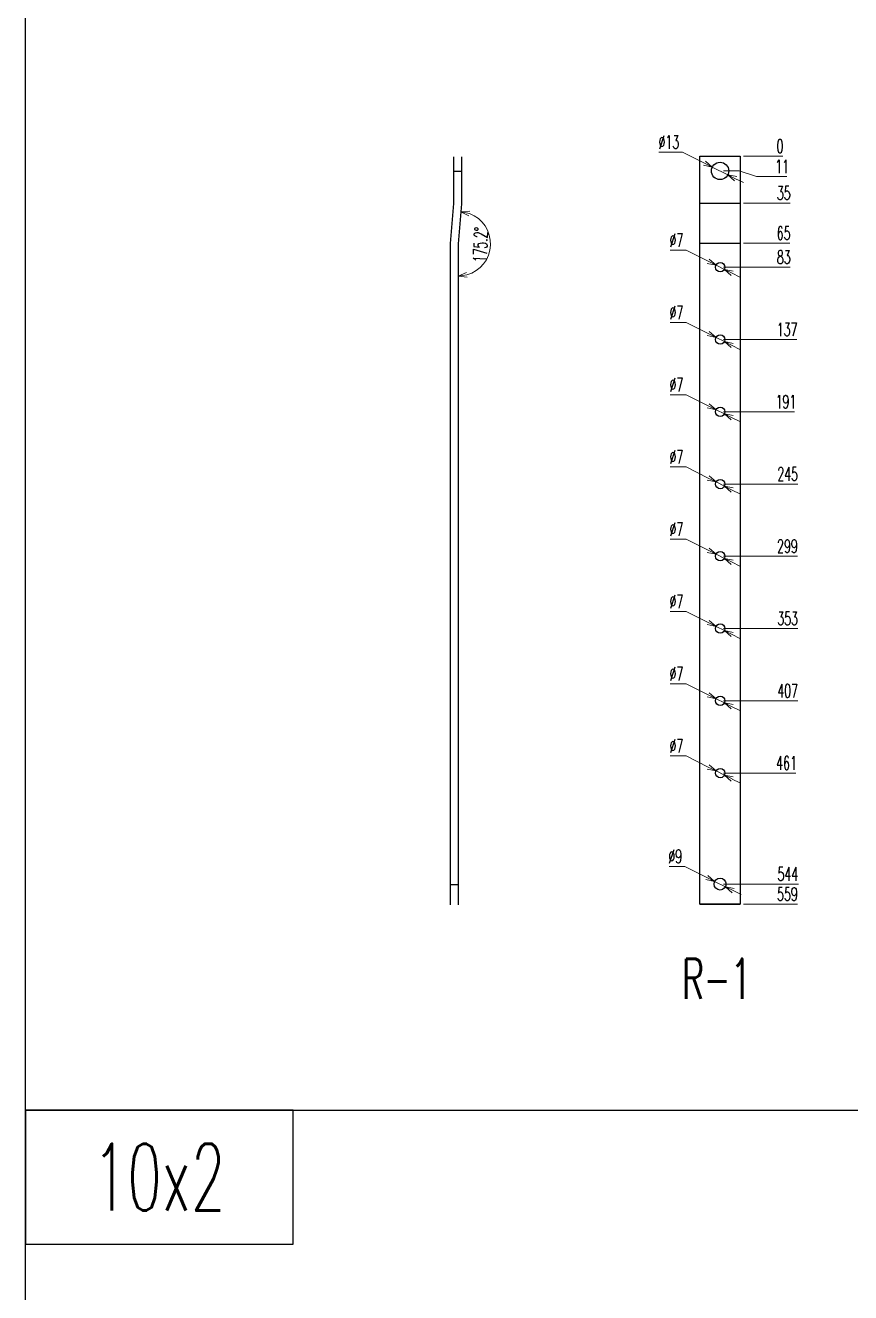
# Model space of a CAD drawing. Header units: millimetres. Extents: x 28713 to 59118, y -54378 to -19615.
# Drawn here: x 37481 to 38097, y -41258 to -40311 of the extents above; entities that cross this region are included whole.
import ezdxf
from ezdxf.enums import TextEntityAlignment as Align

# ---------------------------------------------------------------- set-up
doc = ezdxf.new("R2010")
doc.units = ezdxf.units.MM
doc.header["$LTSCALE"] = 3
doc.layers.add('@.VISIBLE', color=7, linetype='Continuous')
doc.styles.add('Ann_w01', font='romans.shx', dxfattribs={"width": 0.6, "bigfont": 'chineset.shx'})
doc.dimstyles.new('Dim 01_SC05', dxfattribs={"dimscale": 5, "dimtxt": 2, "dimasz": 1.3, "dimexe": 0.5, "dimexo": 0.5, "dimgap": 0.5, "dimtad": 1, "dimtoh": 1, "dimdec": 1, "dimzin": 12, "dimdsep": 46, "dimtxsty": 'Ann_w01', "dimblk": 'OPEN30', "dimcen": 1.5, "dimclrd": 6, "dimclre": 6, "dimclrt": 3, "dimadec": 1, "dimazin": 3, "dimtm": 1e-09, "dimtfac": 1, "dimtdec": 1, "dimtmove": 0, "dimatfit": 3, "dimldrblk": 'OPEN30', "dimfxl": 1, "dimtolj": 1, "dimlwd": 20, "dimlwe": 20, "dimarcsym": 0})

# ---------------------------------------------------------------- blocks, each defined once
blk = doc.blocks.new('*D1068')
at = {"color": 6, "lineweight": 20, "transparency": 16777216}
blk.add_line((38017.35, -40967.8), (38057.77, -40967.8), dxfattribs=at)
at = {"layer": 'Defpoints', "color": 0, "transparency": 16777216}
for p in [(37999.85, -40408.8), (38014.85, -40967.8), (38040.13, -40967.8)]:
    blk.add_point(p, dxfattribs=at)
at = {"color": 3, "transparency": 16777216, "insert": (38050.2, -40960.3), "char_height": 10, "attachment_point": 5, "style": 'Ann_w01'}
blk.add_mtext('\\A1;559', dxfattribs=at)
blk = doc.blocks.new('_Open30')
at = {"color": 0, "linetype": 'ByBlock', "lineweight": -2}
for p, q in [((-1, 0.27), (0, 0)), ((0, 0), (-1, -0.27)), ((0, 0), (-1, 0))]:
    blk.add_line(p, q, dxfattribs=at)
blk = doc.blocks.new('*D1069')
at = {"color": 6, "lineweight": 20, "transparency": 16777216}
blk.add_line((38002.35, -40952.8), (38058.34, -40952.8), dxfattribs=at)
at = {"layer": 'Defpoints', "color": 0, "transparency": 16777216}
for p in [(37999.85, -40408.8), (37999.85, -40952.8), (38040.13, -40952.8)]:
    blk.add_point(p, dxfattribs=at)
at = {"color": 3, "transparency": 16777216, "insert": (38050.48, -40945.3), "char_height": 10, "attachment_point": 5, "style": 'Ann_w01'}
blk.add_mtext('\\A1;544', dxfattribs=at)
blk = doc.blocks.new('*D1070')
at = {"color": 6, "lineweight": 20, "transparency": 16777216}
blk.add_line((38002.46, -40869.82), (38056.34, -40869.82), dxfattribs=at)
at = {"layer": 'Defpoints', "color": 0, "transparency": 16777216}
for p in [(37999.85, -40408.8), (37999.96, -40869.82), (38040.13, -40869.82)]:
    blk.add_point(p, dxfattribs=at)
at = {"color": 3, "transparency": 16777216, "insert": (38049.48, -40862.32), "char_height": 10, "attachment_point": 5, "style": 'Ann_w01'}
blk.add_mtext('\\A1;461', dxfattribs=at)
blk = doc.blocks.new('*D1071')
at = {"color": 6, "lineweight": 20, "transparency": 16777216}
blk.add_line((38002.46, -40815.82), (38058.06, -40815.82), dxfattribs=at)
at = {"layer": 'Defpoints', "color": 0, "transparency": 16777216}
for p in [(37999.85, -40408.8), (37999.96, -40815.82), (38040.13, -40815.82)]:
    blk.add_point(p, dxfattribs=at)
at = {"color": 3, "transparency": 16777216, "insert": (38050.34, -40808.32), "char_height": 10, "attachment_point": 5, "style": 'Ann_w01'}
blk.add_mtext('\\A1;407', dxfattribs=at)
blk = doc.blocks.new('*D1072')
at = {"color": 6, "lineweight": 20, "transparency": 16777216}
blk.add_line((38002.46, -40761.82), (38058.06, -40761.82), dxfattribs=at)
at = {"layer": 'Defpoints', "color": 0, "transparency": 16777216}
for p in [(37999.85, -40408.8), (37999.96, -40761.82), (38040.13, -40761.82)]:
    blk.add_point(p, dxfattribs=at)
at = {"color": 3, "transparency": 16777216, "insert": (38050.34, -40754.32), "char_height": 10, "attachment_point": 5, "style": 'Ann_w01'}
blk.add_mtext('\\A1;353', dxfattribs=at)
blk = doc.blocks.new('*D1073')
at = {"color": 6, "lineweight": 20, "transparency": 16777216}
blk.add_line((38002.46, -40707.82), (38057.77, -40707.82), dxfattribs=at)
at = {"layer": 'Defpoints', "color": 0, "transparency": 16777216}
for p in [(37999.85, -40408.8), (37999.96, -40707.82), (38040.13, -40707.82)]:
    blk.add_point(p, dxfattribs=at)
at = {"color": 3, "transparency": 16777216, "insert": (38050.2, -40700.32), "char_height": 10, "attachment_point": 5, "style": 'Ann_w01'}
blk.add_mtext('\\A1;299', dxfattribs=at)
blk = doc.blocks.new('*D1074')
at = {"color": 6, "lineweight": 20, "transparency": 16777216}
blk.add_line((38002.46, -40653.82), (38058.06, -40653.82), dxfattribs=at)
at = {"layer": 'Defpoints', "color": 0, "transparency": 16777216}
for p in [(37999.85, -40408.8), (37999.96, -40653.82), (38040.13, -40653.82)]:
    blk.add_point(p, dxfattribs=at)
at = {"color": 3, "transparency": 16777216, "insert": (38050.34, -40646.32), "char_height": 10, "attachment_point": 5, "style": 'Ann_w01'}
blk.add_mtext('\\A1;245', dxfattribs=at)
blk = doc.blocks.new('*D1075')
at = {"color": 6, "lineweight": 20, "transparency": 16777216}
blk.add_line((38002.46, -40599.82), (38055.48, -40599.82), dxfattribs=at)
at = {"layer": 'Defpoints', "color": 0, "transparency": 16777216}
for p in [(37999.85, -40408.8), (37999.96, -40599.82), (38040.13, -40599.82)]:
    blk.add_point(p, dxfattribs=at)
at = {"color": 3, "transparency": 16777216, "insert": (38049.06, -40592.32), "char_height": 10, "attachment_point": 5, "style": 'Ann_w01'}
blk.add_mtext('\\A1;191', dxfattribs=at)
blk = doc.blocks.new('*D1076')
at = {"color": 6, "lineweight": 20, "transparency": 16777216}
blk.add_line((38002.46, -40545.82), (38057.2, -40545.82), dxfattribs=at)
at = {"layer": 'Defpoints', "color": 0, "transparency": 16777216}
for p in [(37999.85, -40408.8), (37999.96, -40545.82), (38040.13, -40545.82)]:
    blk.add_point(p, dxfattribs=at)
at = {"color": 3, "transparency": 16777216, "insert": (38049.91, -40538.32), "char_height": 10, "attachment_point": 5, "style": 'Ann_w01'}
blk.add_mtext('\\A1;137', dxfattribs=at)
blk = doc.blocks.new('*D1077')
at = {"color": 6, "lineweight": 20, "transparency": 16777216}
blk.add_line((38002.46, -40491.82), (38052.34, -40491.82), dxfattribs=at)
at = {"layer": 'Defpoints', "color": 0, "transparency": 16777216}
for p in [(37999.85, -40408.8), (37999.96, -40491.82), (38040.13, -40491.82)]:
    blk.add_point(p, dxfattribs=at)
at = {"color": 3, "transparency": 16777216, "insert": (38047.48, -40484.32), "char_height": 10, "attachment_point": 5, "style": 'Ann_w01'}
blk.add_mtext('\\A1;83', dxfattribs=at)
blk = doc.blocks.new('*D1078')
at = {"color": 6, "lineweight": 20, "transparency": 16777216}
blk.add_line((38017.35, -40473.8), (38052.06, -40473.8), dxfattribs=at)
at = {"layer": 'Defpoints', "color": 0, "transparency": 16777216}
for p in [(37999.85, -40408.8), (38014.85, -40473.8), (38040.13, -40473.8)]:
    blk.add_point(p, dxfattribs=at)
at = {"color": 3, "transparency": 16777216, "insert": (38047.34, -40466.3), "char_height": 10, "attachment_point": 5, "style": 'Ann_w01'}
blk.add_mtext('\\A1;65', dxfattribs=at)
blk = doc.blocks.new('*D1079')
at = {"color": 6, "lineweight": 20, "transparency": 16777216}
blk.add_line((38017.35, -40443.8), (38052.34, -40443.8), dxfattribs=at)
at = {"layer": 'Defpoints', "color": 0, "transparency": 16777216}
for p in [(37999.85, -40408.8), (38014.85, -40443.8), (38040.13, -40443.8)]:
    blk.add_point(p, dxfattribs=at)
at = {"color": 3, "transparency": 16777216, "insert": (38047.48, -40436.3), "char_height": 10, "attachment_point": 5, "style": 'Ann_w01'}
blk.add_mtext('\\A1;35', dxfattribs=at)
blk = doc.blocks.new('*D1080')
at = {"color": 6, "lineweight": 20, "transparency": 16777216}
for p, q in [((38002.35, -40419.8), (38014.13, -40419.8)), ((38014.13, -40419.8), (38027.13, -40424.08)), ((38027.13, -40424.08), (38049.77, -40424.08))]:
    blk.add_line(p, q, dxfattribs=at)
at = {"layer": 'Defpoints', "color": 0, "transparency": 16777216}
for p in [(37999.85, -40408.8), (37999.85, -40419.8), (38040.13, -40424.08)]:
    blk.add_point(p, dxfattribs=at)
at = {"color": 3, "transparency": 16777216, "insert": (38046.2, -40416.58), "char_height": 10, "attachment_point": 5, "style": 'Ann_w01'}
blk.add_mtext('\\A1;11', dxfattribs=at)
blk = doc.blocks.new('*D1081')
at = {"color": 6, "lineweight": 20, "transparency": 16777216}
blk.add_line((38017.35, -40408.8), (38046.63, -40408.8), dxfattribs=at)
at = {"layer": 'Defpoints', "color": 0, "transparency": 16777216}
for p in [(37999.85, -40408.8), (38014.85, -40408.8), (38040.13, -40408.8)]:
    blk.add_point(p, dxfattribs=at)
at = {"color": 3, "transparency": 16777216, "insert": (38044.63, -40401.3), "char_height": 10, "attachment_point": 5, "style": 'Ann_w01'}
blk.add_mtext('\\A1;0', dxfattribs=at)
blk = doc.blocks.new('*D1126')
at = {"color": 6, "lineweight": 20, "transparency": 16777216}
for p, q in [((37962.55, -40857.07), (37974.48, -40857.07)), ((37974.48, -40857.07), (37991.02, -40865.34)), ((38003.09, -40871.38), (37996.83, -40868.25)), ((38008.91, -40874.29), (38014.72, -40877.2))]:
    blk.add_line(p, q, dxfattribs=at)
at = {"layer": 'Defpoints', "color": 0, "transparency": 16777216}
for p in [(37996.83, -40868.25), (38003.09, -40871.38)]:
    blk.add_point(p, dxfattribs=at)
at = {"color": 6, "lineweight": 20, "transparency": 16777216, "xscale": 6.5, "yscale": 6.5, "zscale": 6.5}
for p, rotation in [((37996.83, -40868.25), 333.4206210393482), ((38003.09, -40871.38), 153.4206210393482)]:
    blk.add_blockref('_Open30', p, dxfattribs=dict(at, rotation=rotation))
at = {"color": 3, "transparency": 16777216, "insert": (37967.26, -40849.57), "char_height": 10, "attachment_point": 5, "style": 'Ann_w01'}
blk.add_mtext('\\A1;∅7', dxfattribs=at)
blk = doc.blocks.new('*D1127')
at = {"color": 6, "lineweight": 20, "transparency": 16777216}
for p, q in [((37962.55, -40803.07), (37974.48, -40803.07)), ((37974.48, -40803.07), (37991.02, -40811.34)), ((38003.09, -40817.38), (37996.83, -40814.25)), ((38008.91, -40820.29), (38014.72, -40823.2))]:
    blk.add_line(p, q, dxfattribs=at)
at = {"layer": 'Defpoints', "color": 0, "transparency": 16777216}
for p in [(37996.83, -40814.25), (38003.09, -40817.38)]:
    blk.add_point(p, dxfattribs=at)
at = {"color": 6, "lineweight": 20, "transparency": 16777216, "xscale": 6.5, "yscale": 6.5, "zscale": 6.5}
for p, rotation in [((37996.83, -40814.25), 333.4206210391883), ((38003.09, -40817.38), 153.4206210391884)]:
    blk.add_blockref('_Open30', p, dxfattribs=dict(at, rotation=rotation))
at = {"color": 3, "transparency": 16777216, "insert": (37967.26, -40795.57), "char_height": 10, "attachment_point": 5, "style": 'Ann_w01'}
blk.add_mtext('\\A1;∅7', dxfattribs=at)
blk = doc.blocks.new('*D1128')
at = {"color": 6, "lineweight": 20, "transparency": 16777216}
for p, q in [((37962.55, -40749.07), (37974.48, -40749.07)), ((37974.48, -40749.07), (37991.02, -40757.34)), ((38003.09, -40763.38), (37996.83, -40760.25)), ((38008.91, -40766.29), (38014.72, -40769.2))]:
    blk.add_line(p, q, dxfattribs=at)
at = {"layer": 'Defpoints', "color": 0, "transparency": 16777216}
for p in [(37996.83, -40760.25), (38003.09, -40763.38)]:
    blk.add_point(p, dxfattribs=at)
at = {"color": 6, "lineweight": 20, "transparency": 16777216, "xscale": 6.5, "yscale": 6.5, "zscale": 6.5}
for p, rotation in [((37996.83, -40760.25), 333.420621039215), ((38003.09, -40763.38), 153.420621039215)]:
    blk.add_blockref('_Open30', p, dxfattribs=dict(at, rotation=rotation))
at = {"color": 3, "transparency": 16777216, "insert": (37967.26, -40741.57), "char_height": 10, "attachment_point": 5, "style": 'Ann_w01'}
blk.add_mtext('\\A1;∅7', dxfattribs=at)
blk = doc.blocks.new('*D1129')
at = {"color": 6, "lineweight": 20, "transparency": 16777216}
for p, q in [((37962.55, -40695.07), (37974.48, -40695.07)), ((37974.48, -40695.07), (37991.02, -40703.34)), ((38003.09, -40709.38), (37996.83, -40706.25)), ((38008.91, -40712.29), (38014.72, -40715.2))]:
    blk.add_line(p, q, dxfattribs=at)
at = {"layer": 'Defpoints', "color": 0, "transparency": 16777216}
for p in [(37996.83, -40706.25), (38003.09, -40709.38)]:
    blk.add_point(p, dxfattribs=at)
at = {"color": 6, "lineweight": 20, "transparency": 16777216, "xscale": 6.5, "yscale": 6.5, "zscale": 6.5}
for p, rotation in [((37996.83, -40706.25), 333.4206210392151), ((38003.09, -40709.38), 153.4206210392151)]:
    blk.add_blockref('_Open30', p, dxfattribs=dict(at, rotation=rotation))
at = {"color": 3, "transparency": 16777216, "insert": (37967.26, -40687.57), "char_height": 10, "attachment_point": 5, "style": 'Ann_w01'}
blk.add_mtext('\\A1;∅7', dxfattribs=at)
blk = doc.blocks.new('*D1130')
at = {"color": 6, "lineweight": 20, "transparency": 16777216}
for p, q in [((37962.55, -40641.07), (37974.48, -40641.07)), ((37974.48, -40641.07), (37991.02, -40649.34)), ((38003.09, -40655.38), (37996.83, -40652.25)), ((38008.91, -40658.29), (38014.72, -40661.2))]:
    blk.add_line(p, q, dxfattribs=at)
at = {"layer": 'Defpoints', "color": 0, "transparency": 16777216}
for p in [(37996.83, -40652.25), (38003.09, -40655.38)]:
    blk.add_point(p, dxfattribs=at)
at = {"color": 6, "lineweight": 20, "transparency": 16777216, "xscale": 6.5, "yscale": 6.5, "zscale": 6.5}
for p, rotation in [((37996.83, -40652.25), 333.4206210391351), ((38003.09, -40655.38), 153.4206210391351)]:
    blk.add_blockref('_Open30', p, dxfattribs=dict(at, rotation=rotation))
at = {"color": 3, "transparency": 16777216, "insert": (37967.26, -40633.57), "char_height": 10, "attachment_point": 5, "style": 'Ann_w01'}
blk.add_mtext('\\A1;∅7', dxfattribs=at)
blk = doc.blocks.new('*D1131')
at = {"color": 6, "lineweight": 20, "transparency": 16777216}
for p, q in [((37962.55, -40587.07), (37974.48, -40587.07)), ((37974.48, -40587.07), (37991.02, -40595.34)), ((38003.09, -40601.38), (37996.83, -40598.25)), ((38008.91, -40604.29), (38014.72, -40607.2))]:
    blk.add_line(p, q, dxfattribs=at)
at = {"layer": 'Defpoints', "color": 0, "transparency": 16777216}
for p in [(37996.83, -40598.25), (38003.09, -40601.38)]:
    blk.add_point(p, dxfattribs=at)
at = {"color": 6, "lineweight": 20, "transparency": 16777216, "xscale": 6.5, "yscale": 6.5, "zscale": 6.5}
for p, rotation in [((37996.83, -40598.25), 333.4206210391883), ((38003.09, -40601.38), 153.4206210391884)]:
    blk.add_blockref('_Open30', p, dxfattribs=dict(at, rotation=rotation))
at = {"color": 3, "transparency": 16777216, "insert": (37967.26, -40579.57), "char_height": 10, "attachment_point": 5, "style": 'Ann_w01'}
blk.add_mtext('\\A1;∅7', dxfattribs=at)
blk = doc.blocks.new('*D1132')
at = {"color": 6, "lineweight": 20, "transparency": 16777216}
for p, q in [((37962.55, -40533.07), (37974.48, -40533.07)), ((37974.48, -40533.07), (37991.02, -40541.34)), ((38003.09, -40547.38), (37996.83, -40544.25)), ((38008.91, -40550.29), (38014.72, -40553.2))]:
    blk.add_line(p, q, dxfattribs=at)
at = {"layer": 'Defpoints', "color": 0, "transparency": 16777216}
for p in [(37996.83, -40544.25), (38003.09, -40547.38)]:
    blk.add_point(p, dxfattribs=at)
at = {"color": 6, "lineweight": 20, "transparency": 16777216, "xscale": 6.5, "yscale": 6.5, "zscale": 6.5}
for p, rotation in [((37996.83, -40544.25), 333.4206210391883), ((38003.09, -40547.38), 153.4206210391883)]:
    blk.add_blockref('_Open30', p, dxfattribs=dict(at, rotation=rotation))
at = {"color": 3, "transparency": 16777216, "insert": (37967.26, -40525.57), "char_height": 10, "attachment_point": 5, "style": 'Ann_w01'}
blk.add_mtext('\\A1;∅7', dxfattribs=at)
blk = doc.blocks.new('*D1133')
at = {"color": 6, "lineweight": 20, "transparency": 16777216}
for p, q in [((37962.55, -40479.07), (37974.48, -40479.07)), ((37974.48, -40479.07), (37991.02, -40487.34)), ((38003.09, -40493.38), (37996.83, -40490.25)), ((38008.91, -40496.29), (38014.72, -40499.2))]:
    blk.add_line(p, q, dxfattribs=at)
at = {"layer": 'Defpoints', "color": 0, "transparency": 16777216}
for p in [(37996.83, -40490.25), (38003.09, -40493.38)]:
    blk.add_point(p, dxfattribs=at)
at = {"color": 6, "lineweight": 20, "transparency": 16777216, "xscale": 6.5, "yscale": 6.5, "zscale": 6.5}
for p, rotation in [((37996.83, -40490.25), 333.4206210390019), ((38003.09, -40493.38), 153.4206210390019)]:
    blk.add_blockref('_Open30', p, dxfattribs=dict(at, rotation=rotation))
at = {"color": 3, "transparency": 16777216, "insert": (37967.26, -40471.57), "char_height": 10, "attachment_point": 5, "style": 'Ann_w01'}
blk.add_mtext('\\A1;∅7', dxfattribs=at)
blk = doc.blocks.new('*D1138')
at = {"color": 6, "lineweight": 20, "transparency": 16777216}
for p, q in [((37954.03, -40405.71), (37971.68, -40405.71)), ((37971.68, -40405.71), (37988.22, -40413.98)), ((38005.66, -40422.71), (37994.03, -40416.89)), ((38011.47, -40425.62), (38017.29, -40428.53))]:
    blk.add_line(p, q, dxfattribs=at)
at = {"layer": 'Defpoints', "color": 0, "transparency": 16777216}
for p in [(37994.03, -40416.89), (38005.66, -40422.71)]:
    blk.add_point(p, dxfattribs=at)
at = {"color": 6, "lineweight": 20, "transparency": 16777216, "xscale": 6.5, "yscale": 6.5, "zscale": 6.5}
for p, rotation in [((37994.03, -40416.89), 333.4206210391924), ((38005.66, -40422.71), 153.4206210391924)]:
    blk.add_blockref('_Open30', p, dxfattribs=dict(at, rotation=rotation))
at = {"color": 3, "transparency": 16777216, "insert": (37961.6, -40398.21), "char_height": 10, "attachment_point": 5, "style": 'Ann_w01'}
blk.add_mtext('\\A1;∅13', dxfattribs=at)
blk = doc.blocks.new('*D1139')
at = {"color": 6, "lineweight": 20, "transparency": 16777216}
for p, q in [((37961.82, -40939.6), (37973.46, -40939.6)), ((37973.46, -40939.6), (37990.01, -40947.88)), ((38003.87, -40954.81), (37995.82, -40950.79)), ((38009.68, -40957.72), (38015.5, -40960.63))]:
    blk.add_line(p, q, dxfattribs=at)
at = {"layer": 'Defpoints', "color": 0, "transparency": 16777216}
for p in [(37995.82, -40950.79), (38003.87, -40954.81)]:
    blk.add_point(p, dxfattribs=at)
at = {"color": 6, "lineweight": 20, "transparency": 16777216, "xscale": 6.5, "yscale": 6.5, "zscale": 6.5}
for p, rotation in [((37995.82, -40950.79), 333.4206210392179), ((38003.87, -40954.81), 153.4206210392179)]:
    blk.add_blockref('_Open30', p, dxfattribs=dict(at, rotation=rotation))
at = {"color": 3, "transparency": 16777216, "insert": (37966.39, -40932.1), "char_height": 10, "attachment_point": 5, "style": 'Ann_w01'}
blk.add_mtext('\\A1;∅9', dxfattribs=at)
blk = doc.blocks.new('*D1385')
at = {"color": 6, "lineweight": 20, "transparency": 16777216}
blk.add_arc((37804.31, -40474.3), 24.1, 285.49772, 69.70407, dxfattribs=at)
at = {"layer": 'Defpoints', "color": 0, "transparency": 16777216}
for p in [(37806.81, -40444.51), (37804.31, -40474.3), (37804.31, -40474.3), (37824.84, -40486.93), (37804.31, -40968.26)]:
    blk.add_point(p, dxfattribs=at)
at = {"color": 6, "lineweight": 20, "transparency": 16777216, "xscale": 6.5, "yscale": 6.5, "zscale": 6.5}
for p, rotation in [((37806.32, -40450.28), 167.4529348980558), ((37804.31, -40498.4), 187.7488607253233)]:
    blk.add_blockref('_Open30', p, dxfattribs=dict(at, rotation=rotation))
at = {"color": 3, "transparency": 16777216, "insert": (37820.9, -40474.99), "char_height": 10, "attachment_point": 5, "rotation": 87.6009, "style": 'Ann_w01'}
blk.add_mtext('\\A1;175.2°', dxfattribs=at)

msp = doc.modelspace()

# ---------------------------------------------------------------- linework, layer by layer
at = {"color": 1}
for p, q in [((37806.81, -40420.26), (37800.81, -40420.26)), ((37798.31, -40953.26), (37804.31, -40953.26))]:
    msp.add_line(p, q, dxfattribs=at)
msp.add_line((37480.91, -41121.86), (40185.4, -41121.86))
for points in [[(37480.91, -39363.81), (40185.4, -39363.81), (40185.4, -42362.55), (37480.91, -42362.55)], [(37480.91, -41221.86), (37680.91, -41221.86), (37680.91, -41121.86), (37480.91, -41121.86)]]:
    msp.add_lwpolyline(points, close=True)
for points in [[(37800.81, -40409.26), (37800.81, -40444.26), (37798.31, -40474.04), (37798.31, -40968.26)], [(37806.81, -40409.26), (37806.81, -40444.51), (37804.31, -40474.3), (37804.31, -40968.26)]]:
    msp.add_lwpolyline(points, dxfattribs=at)
at = {"layer": '@.VISIBLE', "color": 1}
msp.add_line((37984.85, -40967.8), (38014.85, -40967.8), dxfattribs=at)
for points in [[(37984.85, -40967.8), (37984.85, -40408.8), (38014.85, -40408.8), (38014.85, -40967.8)], [(37984.85, -40967.8), (37984.85, -40443.8), (38014.85, -40443.8), (38014.85, -40967.8)], [(37984.85, -40967.8), (37984.85, -40473.8), (38014.85, -40473.8), (38014.85, -40967.8)]]:
    msp.add_lwpolyline(points, close=True, dxfattribs=at)
for centre, radius in [((37999.85, -40419.8), 6.5), ((37999.96, -40491.82), 3.5), ((37999.96, -40545.82), 3.5), ((37999.96, -40599.82), 3.5), ((37999.96, -40653.82), 3.5), ((37999.96, -40707.82), 3.5), ((37999.96, -40761.82), 3.5), ((37999.96, -40815.82), 3.5), ((37999.96, -40869.82), 3.5), ((37999.85, -40952.8), 4.5)]:
    msp.add_circle(centre, radius, dxfattribs=at)

# ---------------------------------------------------------------- texts
at = {"style": 'Ann_w01', "width": 0.6}
msp.add_text('R-1', height=30, dxfattribs=at).set_placement((37997.38, -41023.59), align=Align.MIDDLE_CENTER)
at = {"color": 1, "style": 'Ann_w01', "width": 0.6}
msp.add_text('10x2', height=50, dxfattribs=at).set_placement((37580.91, -41171.86), align=Align.MIDDLE_CENTER)

# ---------------------------------------------------------------- dimensions: what is measured, and where the dimension line sits
for p1, p2, picture, middle in [((38005.66, -40422.71), (37994.03, -40416.89), '*D1138', (37961.6, -40405.71)), ((38003.09, -40493.38), (37996.83, -40490.25), '*D1133', (37967.26, -40479.07)), ((38003.09, -40547.38), (37996.83, -40544.25), '*D1132', (37967.26, -40533.07)), ((38003.09, -40601.38), (37996.83, -40598.25), '*D1131', (37967.26, -40587.07)), ((38003.09, -40655.38), (37996.83, -40652.25), '*D1130', (37967.26, -40641.07)), ((38003.09, -40709.38), (37996.83, -40706.25), '*D1129', (37967.26, -40695.07)), ((38003.09, -40763.38), (37996.83, -40760.25), '*D1128', (37967.26, -40749.07)), ((38003.09, -40817.38), (37996.83, -40814.25), '*D1127', (37967.26, -40803.07)), ((38003.09, -40871.38), (37996.83, -40868.25), '*D1126', (37967.26, -40857.07)), ((38003.87, -40954.81), (37995.82, -40950.79), '*D1139', (37966.39, -40939.6))]:
    dim = msp.add_diameter_dim_2p(p1=p1, p2=p2, dimstyle='Dim 01_SC05')
    dim.commit()
    dim.dimension.update_dxf_attribs({"geometry": picture, "text_midpoint": middle, "dimtype": 163})
for feature_location, offset, origin, picture, middle in [((38014.84625323, -40408.80097299), (25.28150781, 0), (37999.84625323, -40408.80097299), '*D1081', (38044.62776104, -40401.30097299)), ((38014.85, -40967.8), (25.28, 0), (37999.85, -40408.8), '*D1068', (38050.2, -40960.3)), ((37999.85, -40952.8), (40.28, 0), (37999.85, -40408.8), '*D1069', (38050.48, -40945.3)), ((37999.96, -40869.82), (40.16, 0), (37999.85, -40408.8), '*D1070', (38049.48, -40862.32)), ((37999.96, -40815.82), (40.16, 0), (37999.85, -40408.8), '*D1071', (38050.34, -40808.32)), ((37999.96, -40761.82), (40.16, 0), (37999.85, -40408.8), '*D1072', (38050.34, -40754.32)), ((37999.96, -40707.82), (40.16, 0), (37999.85, -40408.8), '*D1073', (38050.2, -40700.32)), ((37999.96, -40653.82), (40.16, 0), (37999.85, -40408.8), '*D1074', (38050.34, -40646.32)), ((37999.96, -40599.82), (40.16, 0), (37999.85, -40408.8), '*D1075', (38049.06, -40592.32)), ((37999.96, -40545.82), (40.16, 0), (37999.85, -40408.8), '*D1076', (38049.91, -40538.32)), ((37999.96, -40491.82), (40.16, 0), (37999.85, -40408.8), '*D1077', (38047.48, -40484.32)), ((38014.85, -40473.8), (25.28, 0), (37999.85, -40408.8), '*D1078', (38047.34, -40466.3)), ((38014.85, -40443.8), (25.28, 0), (37999.85, -40408.8), '*D1079', (38047.48, -40436.3)), ((37999.85, -40419.8), (40.28, -4.28), (37999.85, -40408.8), '*D1080', (38046.2, -40416.58))]:
    dim = msp.add_ordinate_dim(feature_location=feature_location, offset=offset, dtype=0, origin=origin, dimstyle='Dim 01_SC05')
    dim.commit()
    dim.dimension.update_dxf_attribs({"geometry": picture, "text_midpoint": middle})
dim = msp.add_angular_dim_2l(base=(37824.84, -40486.93), line1=((37804.31, -40474.3), (37804.31, -40968.26)), line2=((37806.81, -40444.51), (37804.31, -40474.3)), dimstyle='Dim 01_SC05')
dim.commit()
dim.dimension.update_dxf_attribs({"geometry": '*D1385', "text_midpoint": (37820.9, -40474.99)})

doc.saveas('drawing.dxf')
